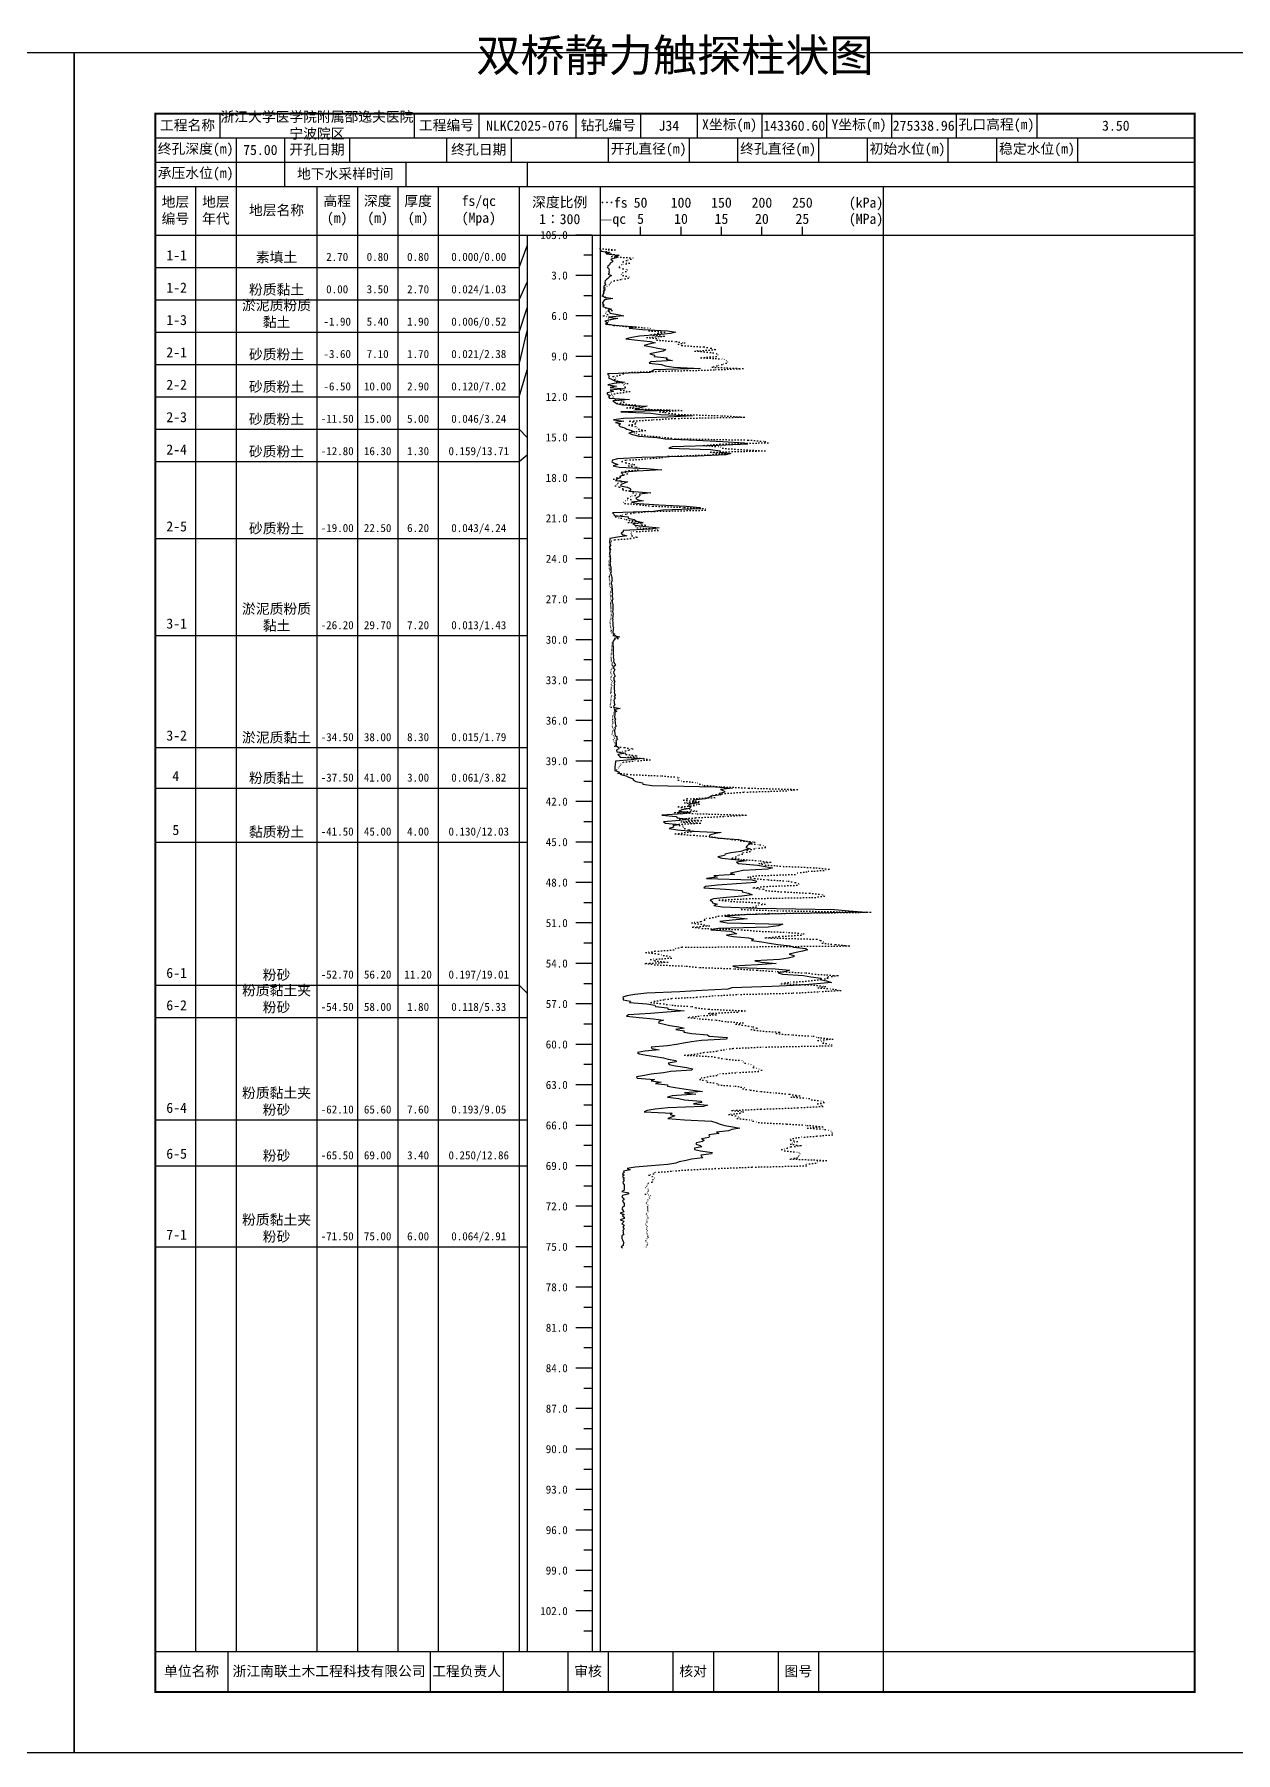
# Model space of a CAD drawing. Extents: x 297 to 65340, y 0 to 425.
# Drawn here: x 10088.1 to 10385.1, y 0 to 424.6 of the extents above; entities that cross this region are included whole.
import ezdxf
from ezdxf.enums import TextEntityAlignment as Align

# ---------------------------------------------------------------- set-up
doc = ezdxf.new("R2010")
doc.units = 0
doc.linetypes.add('DOT', pattern=[6.35, 0, -6.35])
doc.layers.add('FRAME', color=7, linetype='CONTINUOUS')
doc.layers.add('STRATUM', color=7, linetype='CONTINUOUS')
doc.styles.add('ST', font='')
doc.styles.get('ST').set_extended_font_data('SimSun')

msp = doc.modelspace()

# ---------------------------------------------------------------- linework, layer by layer
at = {"layer": 'FRAME', "color": 245, "linetype": 'Continuous'}
for points in [[(9801, 0), (10098, 0), (10098, 420), (9801, 420)], [(10098, 0), (10395, 0), (10395, 420), (10098, 420)]]:
    msp.add_lwpolyline(points, close=True, dxfattribs=at)
at = {"layer": 'FRAME', "linetype": 'Continuous', "const_width": 0.5}
msp.add_lwpolyline([(10118, 15), (10375, 15), (10375, 405), (10118, 405)], close=True, dxfattribs=at)
at = {"layer": 'FRAME', "color": 0, "linetype": 'Continuous'}
for points in [[(10134, 405), (10134, 399)], [(10182, 405), (10182, 399)], [(10198, 405), (10198, 399)], [(10222, 405), (10222, 399)], [(10238, 405), (10238, 399)], [(10252, 405), (10252, 399)], [(10268, 405), (10268, 399)], [(10284, 405), (10284, 399)], [(10300, 405), (10300, 399)], [(10316, 405), (10316, 399)], [(10336, 405), (10336, 399)], [(10375, 405), (10375, 399)], [(10118, 399), (10375, 399)], [(10138, 399), (10138, 393)], [(10150, 399), (10150, 393)], [(10166, 399), (10166, 393)], [(10190, 399), (10190, 393)], [(10206, 399), (10206, 393)], [(10230, 399), (10230, 393)], [(10250, 399), (10250, 393)], [(10262, 399), (10262, 393)], [(10282, 399), (10282, 393)], [(10294, 399), (10294, 393)], [(10314, 399), (10314, 393)], [(10326, 399), (10326, 393)], [(10346, 399), (10346, 393)], [(10375, 399), (10375, 393)], [(10118, 393), (10375, 393)], [(10138, 393), (10138, 387)], [(10150, 393), (10150, 387)], [(10180, 393), (10180, 387)], [(10210, 393), (10210, 387)], [(10118, 387), (10375, 387)], [(10128, 387), (10128, 25)], [(10138, 387), (10138, 25)], [(10158, 387), (10158, 25)], [(10168, 387), (10168, 25)], [(10178, 387), (10178, 25)], [(10188, 387), (10188, 25)], [(10208, 387), (10208, 25)], [(10228, 387), (10228, 25)], [(10298, 387), (10298, 25)], [(10118, 375), (10375, 375)], [(10210, 375), (10210, 25)], [(10226, 375), (10226, 25)], [(10238, 375), (10238, 377)], [(10248, 375), (10248, 377)], [(10258, 375), (10258, 377)], [(10268, 375), (10268, 377)], [(10278, 375), (10278, 377)], [(10118, 25), (10375, 25)], [(10136, 25), (10136, 15)], [(10186, 25), (10186, 15)], [(10204, 25), (10204, 15)], [(10220, 25), (10220, 15)], [(10230, 25), (10230, 15)], [(10246, 25), (10246, 15)], [(10256, 25), (10256, 15)], [(10272, 25), (10272, 15)], [(10282, 25), (10282, 15)], [(10298, 25), (10298, 15)]]:
    msp.add_lwpolyline(points, dxfattribs=at)
at = {"layer": 'STRATUM', "linetype": 'Continuous'}
for points in [[(10226, 375), (10222, 375)], [(10228, 374.33), (10228, 374), (10228, 373.67), (10228, 373.33), (10228, 373), (10228, 372.67), (10228, 372.33), (10228, 372), (10228, 371.67), (10228, 371.33), (10228.28, 371), (10230.38, 370.67), (10229.46, 370.33), (10232.42, 370), (10232.02, 369.67), (10232.04, 369.33), (10230.62, 369), (10231.08, 368.67), (10231.04, 368.33), (10230.52, 368), (10230.28, 367.67), (10229.94, 367.33), (10229.82, 367), (10230.16, 366.67), (10230.22, 366.33), (10230.16, 366), (10230.2, 365.67), (10230, 365.33), (10230.78, 365), (10230.2, 364.67), (10230.06, 364.33), (10229.62, 364), (10229.26, 363.67), (10229.16, 363.33), (10229.14, 363), (10229.4, 362.67), (10228.9, 362.33), (10228.92, 362), (10228.9, 361.67), (10229, 361.33), (10228.78, 361), (10228.88, 360.67), (10228.7, 360.33), (10228.64, 360), (10229.08, 359.67), (10231.14, 359.33), (10229.12, 359), (10228.82, 358.67), (10228.66, 358.33), (10228.64, 358), (10229, 357.67), (10228.64, 357.33), (10229.54, 357), (10230.82, 356.67), (10229.94, 356.33), (10230.3, 356), (10230.42, 355.67), (10232.42, 355.33), (10233.84, 355), (10230.06, 354.67), (10232.42, 354.33), (10230.46, 354), (10229.16, 353.67), (10229.9, 353.33), (10229.32, 353), (10232.6, 352.67), (10236.98, 352.33), (10235.18, 352), (10238.46, 351.67), (10244.68, 351.33), (10246.7, 351), (10245.38, 350.67), (10242.3, 350.33), (10237.76, 350), (10235.82, 349.67), (10234.38, 349.33), (10237.24, 349), (10240.36, 348.67), (10241.64, 348.33), (10240.06, 348), (10238.92, 347.67), (10240.7, 347.33), (10242.3, 347), (10244.22, 346.67), (10243.56, 346.33), (10241.9, 346), (10240.3, 345.67), (10241.44, 345.33), (10241.38, 345), (10244.54, 344.67), (10244.3, 344.33), (10245.86, 344), (10240.5, 343.67), (10240.12, 343.33), (10243.18, 343), (10244.12, 342.67), (10246.2, 342.33), (10252.8, 342), (10241.38, 341.67), (10240.88, 341.33), (10240.28, 341), (10229.82, 340.67), (10230.06, 340.33), (10230.24, 340), (10230.04, 339.67), (10231.02, 339.33), (10231.66, 339), (10234.02, 338.67), (10231.44, 338.33), (10229.94, 338), (10232.04, 337.67), (10230.46, 337.33), (10234.02, 337), (10230.48, 336.67), (10231.28, 336.33), (10229.74, 336), (10229.74, 335.67), (10230.5, 335.33), (10230.04, 335), (10230.28, 334.67), (10235.26, 334.33), (10231.16, 334), (10231.64, 333.67), (10232.04, 333.33), (10233.42, 333), (10239.66, 332.67), (10237.9, 332.33), (10236.62, 332), (10245.12, 331.67), (10233.12, 331.33), (10240.54, 331), (10242.98, 330.67), (10250.82, 330.33), (10244.74, 330), (10233.82, 329.67), (10231.32, 329.33), (10233.84, 329), (10231.84, 328.67), (10233.08, 328.33), (10232.6, 328), (10232.92, 327.67), (10234.14, 327.33), (10234.58, 327), (10235.74, 326.67), (10236.48, 326.33), (10235.06, 326), (10236.02, 325.67), (10237.6, 325.33), (10242.02, 325), (10244.08, 324.67), (10251.82, 324.33), (10258.38, 324), (10263.62, 323.67), (10264.44, 323.33), (10257.26, 323), (10245.78, 322.67), (10245.02, 322.33), (10255.3, 322), (10257.7, 321.67), (10257.72, 321.33), (10260.32, 321), (10259.1, 320.67), (10251.98, 320.33), (10238.28, 320), (10232.32, 319.67), (10231.06, 319.33), (10230.9, 319), (10231.3, 318.67), (10232.38, 318.33), (10231.22, 318), (10232.72, 317.67), (10239.46, 317.33), (10243.24, 317), (10237.1, 316.67), (10233.24, 316.33), (10233.56, 316), (10233.6, 315.67), (10232.88, 315.33), (10232.92, 315), (10232.12, 314.67), (10231.84, 314.33), (10234.76, 314), (10234, 313.67), (10233.2, 313.33), (10233, 313), (10234.72, 312.67), (10235.46, 312.33), (10235.62, 312), (10235.26, 311.67), (10240.52, 311.33), (10237.72, 311), (10237.86, 310.67), (10237.5, 310.33), (10236.86, 310), (10237.18, 309.67), (10238.74, 309.33), (10235.78, 309), (10237.6, 308.67), (10242.52, 308.33), (10249.28, 308), (10252.76, 307.67), (10252.8, 307.33), (10243.52, 307), (10241.2, 306.67), (10231.08, 306.33), (10231.36, 306), (10231.46, 305.67), (10234.9, 305.33), (10234.96, 305), (10236.38, 304.67), (10236.96, 304.33), (10238.68, 304), (10236.06, 303.67), (10236.64, 303.33), (10239.26, 303), (10242.58, 302.67), (10240.34, 302.33), (10233.7, 302), (10233.66, 301.67), (10233.2, 301.33), (10233.42, 301), (10234.64, 300.67), (10232.32, 300.33), (10230.44, 300), (10230.38, 299.67), (10230.36, 299.33), (10230.3, 299), (10230.44, 298.67), (10230.56, 298.33), (10230.36, 298), (10230.3, 297.67), (10230.54, 297.33), (10230.44, 297), (10230.46, 296.67), (10230.36, 296.33), (10230.42, 296), (10230.52, 295.67), (10230.48, 295.33), (10230.54, 295), (10230.5, 294.67), (10230.56, 294.33), (10230.44, 294), (10230.52, 293.67), (10230.52, 293.33), (10230.62, 293), (10230.64, 292.67), (10230.66, 292.33), (10230.64, 292), (10230.72, 291.67), (10230.56, 291.33), (10230.7, 291), (10230.8, 290.67), (10230.86, 290.33), (10230.86, 290), (10230.94, 289.67), (10230.82, 289.33), (10230.76, 289), (10230.82, 288.67), (10230.86, 288.33), (10230.92, 288), (10230.98, 287.67), (10231.02, 287.33), (10231.02, 287), (10230.98, 286.67), (10231.04, 286.33), (10230.98, 286), (10231.02, 285.67), (10231.06, 285.33), (10231.12, 285), (10230.96, 284.67), (10231, 284.33), (10231.08, 284), (10231.16, 283.67), (10231.12, 283.33), (10231.12, 283), (10231.12, 282.67), (10231.12, 282.33), (10231.1, 282), (10231.16, 281.67), (10231.22, 281.33), (10231.14, 281), (10231.14, 280.67), (10231.08, 280.33), (10231.16, 280), (10231.06, 279.67), (10231.12, 279.33), (10231.18, 279), (10231.18, 278.67), (10231.12, 278.33), (10231.28, 278), (10231.24, 277.67), (10231.2, 277.33), (10231.14, 277), (10231.16, 276.67), (10231.66, 276.33), (10231.18, 276), (10232.8, 275.67), (10231.58, 275.33), (10231.46, 275), (10231.2, 274.67), (10231.14, 274.33), (10231.14, 274), (10231.14, 273.67), (10231.2, 273.33), (10231.26, 273), (10231.26, 272.67), (10231.26, 272.33), (10231.2, 272), (10231.22, 271.67), (10231.2, 271.33), (10231.28, 271), (10231.2, 270.67), (10231.28, 270.33), (10231.38, 270), (10231.34, 269.67), (10231.38, 269.33), (10231.64, 269), (10231.84, 268.67), (10231.28, 268.33), (10231.34, 268), (10231.66, 267.67), (10231.46, 267.33), (10231.32, 267), (10231.42, 266.67), (10231.52, 266.33), (10231.74, 266), (10231.4, 265.67), (10231.36, 265.33), (10231.4, 265), (10231.68, 264.67), (10231.4, 264.33), (10231.52, 264), (10231.44, 263.67), (10231.46, 263.33), (10231.48, 263), (10231.46, 262.67), (10231.52, 262.33), (10231.5, 262), (10231.56, 261.67), (10231.7, 261.33), (10231.48, 261), (10231.74, 260.67), (10231.5, 260.33), (10231.4, 260), (10231.5, 259.67), (10231.44, 259.33), (10231.68, 259), (10231.4, 258.67), (10231.28, 258.33), (10232.94, 258), (10231.48, 257.67), (10232.1, 257.33), (10231.66, 257), (10231.62, 256.67), (10231.6, 256.33), (10231.56, 256), (10231.54, 255.67), (10231.84, 255.33), (10231.6, 255), (10231.72, 254.67), (10231.72, 254.33), (10231.78, 254), (10231.96, 253.67), (10231.66, 253.33), (10231.72, 253), (10231.58, 252.67), (10231.58, 252.33), (10231.6, 252), (10231.66, 251.67), (10231.72, 251.33), (10232.24, 251), (10232.02, 250.67), (10232.28, 250.33), (10231.9, 250), (10231.94, 249.67), (10231.96, 249.33), (10231.98, 249), (10232, 248.67), (10232.52, 248.33), (10232.66, 248), (10232.06, 247.67), (10232.1, 247.33), (10234.34, 247), (10232.4, 246.67), (10232.74, 246.33), (10232.98, 246), (10238.42, 245.67), (10235.64, 245.33), (10231.84, 245), (10231.78, 244.67), (10231.72, 244.33), (10231.74, 244), (10231.68, 243.67), (10231.68, 243.33), (10231.64, 243), (10231.66, 242.67), (10232.6, 242.33), (10232.8, 242), (10233.14, 241.67), (10234.44, 241.33), (10235.04, 241), (10236.02, 240.67), (10236.26, 240.33), (10236.82, 240), (10238.46, 239.67), (10238.58, 239.33), (10240.76, 239), (10256.56, 238.67), (10260.72, 238.33), (10257.78, 238), (10258.58, 237.67), (10258.88, 237.33), (10257.4, 237), (10257.96, 236.67), (10255.44, 236.33), (10254.98, 236), (10253.94, 235.67), (10251.06, 235.33), (10250.86, 235), (10252.44, 234.67), (10250.3, 234.33), (10249.88, 234), (10250.36, 233.67), (10250.16, 233.33), (10248.2, 233), (10247.46, 232.67), (10250.32, 232.33), (10248.44, 232), (10243.24, 231.67), (10246.82, 231.33), (10247.06, 231), (10249.82, 230.67), (10247.7, 230.33), (10243.66, 230), (10244.14, 229.67), (10247.58, 229.33), (10246.04, 229), (10246.14, 228.67), (10245.06, 228.33), (10247.14, 228), (10250.82, 227.67), (10257.96, 227.33), (10256.22, 227), (10255.06, 226.67), (10255, 226.33), (10257.66, 226), (10262.26, 225.67), (10263.78, 225.33), (10265.12, 225), (10265.48, 224.67), (10264.64, 224.33), (10264.28, 224), (10264.02, 223.67), (10265.08, 223.33), (10263.68, 223), (10262.76, 222.67), (10260.3, 222.33), (10258.94, 222), (10258.74, 221.67), (10257.12, 221.33), (10258.12, 221), (10261.3, 220.67), (10264.1, 220.33), (10261.72, 220), (10262.22, 219.67), (10266.88, 219.33), (10268.82, 219), (10270.6, 218.67), (10269.46, 218.33), (10263.34, 218), (10261.8, 217.67), (10260.22, 217.33), (10261.2, 217), (10256.12, 216.67), (10256.96, 216.33), (10254.28, 216), (10265.6, 215.67), (10266.66, 215.33), (10266.5, 215), (10261.72, 214.67), (10257.06, 214.33), (10254.08, 214), (10253.62, 213.67), (10258.98, 213.33), (10263.08, 213), (10263.08, 212.67), (10264.66, 212.33), (10265.6, 212), (10263.02, 211.67), (10259.22, 211.33), (10256.02, 211), (10255.22, 210.67), (10255.7, 210.33), (10255.8, 210), (10256.9, 209.67), (10256.1, 209.33), (10258.16, 209), (10266.84, 208.67), (10285.94, 208.33), (10289.5, 208), (10293.78, 207.67), (10275.98, 207.33), (10263.76, 207), (10258.8, 206.67), (10261.64, 206.33), (10264.38, 206), (10260.68, 205.67), (10257.56, 205.33), (10259.4, 205), (10273.14, 204.67), (10271.98, 204.33), (10269.56, 204), (10257.26, 203.67), (10255.34, 203.33), (10260.28, 203), (10261.08, 202.67), (10261.76, 202.33), (10259.26, 202), (10260.9, 201.67), (10264.68, 201.33), (10265.96, 201), (10265.44, 200.67), (10267.98, 200.33), (10269.9, 200), (10271.96, 199.67), (10275, 199.33), (10275.78, 199), (10278.82, 198.67), (10279.28, 198.33), (10278.06, 198), (10276.44, 197.67), (10274.74, 197.33), (10275.9, 197), (10275.9, 196.67), (10274.46, 196.33), (10272.36, 196), (10266.22, 195.67), (10267.86, 195.33), (10271.52, 195), (10266.9, 194.67), (10260.8, 194.33), (10262.2, 194), (10271.3, 193.67), (10274.84, 193.33), (10274, 193), (10272.06, 192.67), (10273.1, 192.33), (10278.26, 192), (10280.08, 191.67), (10282.64, 191.33), (10282.38, 191), (10283.94, 190.67), (10285.18, 190.33), (10281.62, 190), (10277.6, 189.67), (10270.46, 189.33), (10260.56, 189), (10259.58, 188.67), (10253.16, 188.33), (10247.74, 188), (10239.54, 187.67), (10236.56, 187.33), (10234.58, 187), (10233.58, 186.67), (10233.72, 186.33), (10233.72, 186), (10235.52, 185.67), (10235.3, 185.33), (10239.52, 185), (10241.5, 184.67), (10241.66, 184.33), (10244.58, 184), (10244.86, 183.67), (10248.76, 183.33), (10244.48, 183), (10240.44, 182.67), (10235.04, 182.33), (10234.56, 182), (10237.64, 181.67), (10241.22, 181.33), (10243.66, 181), (10242.58, 180.67), (10242.46, 180.33), (10243.82, 180), (10245.26, 179.67), (10247.46, 179.33), (10248.78, 179), (10246.68, 178.67), (10248.76, 178.33), (10248.68, 178), (10250.68, 177.67), (10254.56, 177.33), (10254.94, 177), (10259.44, 176.67), (10259.24, 176.33), (10253.08, 176), (10250.58, 175.67), (10248.64, 175.33), (10246.88, 175), (10244.64, 174.67), (10240.64, 174.33), (10240.78, 174), (10242.64, 173.67), (10239.08, 173.33), (10237.24, 173), (10237.64, 172.67), (10239.46, 172.33), (10241.64, 172), (10243.7, 171.67), (10244.86, 171.33), (10246.72, 171), (10246.84, 170.67), (10244.86, 170.33), (10245.08, 170), (10246.64, 169.67), (10249.46, 169.33), (10250.86, 169), (10250.68, 168.67), (10245.52, 168.33), (10243.66, 168), (10240.64, 167.67), (10239, 167.33), (10236.98, 167), (10237.18, 166.67), (10241.46, 166.33), (10240.64, 166), (10243.06, 165.67), (10241.66, 165.33), (10244.64, 165), (10244.64, 164.67), (10246.58, 164.33), (10248.68, 164), (10250.94, 163.67), (10253.28, 163.33), (10248.84, 163), (10251.66, 162.67), (10245.84, 162.33), (10244.68, 162), (10247.46, 161.67), (10248.9, 161.33), (10252.9, 161), (10253.16, 160.67), (10251.06, 160.33), (10254.56, 160), (10253.46, 159.67), (10244.76, 159.33), (10241.64, 159), (10239.66, 158.67), (10238.86, 158.33), (10245.84, 158), (10245.34, 157.67), (10246.46, 157.33), (10245.66, 157), (10244.78, 156.67), (10248.84, 156.33), (10255.52, 156), (10256.64, 155.67), (10257.72, 155.33), (10258.82, 155), (10260.8, 154.67), (10262.56, 154.33), (10260.56, 154), (10259.78, 153.67), (10256.76, 153.33), (10257.36, 153), (10254.9, 152.67), (10255.04, 152.33), (10254.9, 152), (10253.06, 151.67), (10253.74, 151.33), (10253.28, 151), (10251.84, 150.67), (10251.66, 150.33), (10252.76, 150), (10253.14, 149.67), (10251.36, 149.33), (10251.36, 149), (10252.78, 148.67), (10255.74, 148.33), (10255.52, 148), (10252.86, 147.67), (10253.06, 147.33), (10253.36, 147), (10250.56, 146.67), (10249.3, 146.33), (10247.52, 146), (10246.74, 145.67), (10244.74, 145.33), (10240.64, 145), (10236.7, 144.67), (10234.7, 144.33), (10235.44, 144), (10233.78, 143.67), (10233.94, 143.33), (10233.56, 143), (10233.92, 142.67), (10233.56, 142.33), (10233.92, 142), (10233.72, 141.67), (10233.92, 141.33), (10233.58, 141), (10233.74, 140.67), (10233.92, 140.33), (10233.92, 140), (10233.92, 139.67), (10233.92, 139.33), (10233.92, 139), (10233.34, 138.67), (10235.06, 138.33), (10234.86, 138), (10233.56, 137.67), (10233.38, 137.33), (10233.72, 137), (10233.98, 136.67), (10233.56, 136.33), (10233.74, 136), (10233.92, 135.67), (10233.92, 135.33), (10233.92, 135), (10233.52, 134.67), (10233.34, 134.33), (10233.74, 134), (10233.88, 133.67), (10232.96, 133.33), (10233.92, 133), (10233.56, 132.67), (10233.92, 132.33), (10233.92, 132), (10232.98, 131.67), (10233.9, 131.33), (10233.72, 131), (10233.38, 130.67), (10233.94, 130.33), (10233.72, 130), (10233.72, 129.67), (10233.92, 129.33), (10233.58, 129), (10233.66, 128.67), (10233.72, 128.33), (10233.9, 128), (10233.36, 127.67), (10233.36, 127.33), (10233.38, 127), (10233.56, 126.67), (10233.7, 126.33), (10233.9, 126), (10233.7, 125.67), (10233.7, 125.33), (10233.18, 125), (10233.54, 124.67)], [(10208, 367), (10210, 372.33)], [(10226, 370), (10224, 370)], [(10118, 367), (10128, 367)], [(10128, 367), (10138, 367)], [(10138, 367), (10158, 367)], [(10158, 367), (10168, 367)], [(10168, 367), (10178, 367)], [(10178, 367), (10188, 367)], [(10188, 367), (10208, 367)], [(10208, 359), (10210, 363.33)], [(10226, 365), (10222, 365)], [(10118, 359), (10128, 359)], [(10128, 359), (10138, 359)], [(10138, 359), (10158, 359)], [(10158, 359), (10168, 359)], [(10168, 359), (10178, 359)], [(10178, 359), (10188, 359)], [(10188, 359), (10208, 359)], [(10208, 351), (10210, 357)], [(10226, 360), (10224, 360)], [(10226, 355), (10222, 355)], [(10118, 351), (10128, 351)], [(10128, 351), (10138, 351)], [(10138, 351), (10158, 351)], [(10158, 351), (10168, 351)], [(10168, 351), (10178, 351)], [(10178, 351), (10188, 351)], [(10188, 351), (10208, 351)], [(10208, 343), (10210, 351.33)], [(10226, 350), (10224, 350)], [(10226, 345), (10222, 345)], [(10118, 343), (10128, 343)], [(10128, 343), (10138, 343)], [(10138, 343), (10158, 343)], [(10158, 343), (10168, 343)], [(10168, 343), (10178, 343)], [(10178, 343), (10188, 343)], [(10188, 343), (10208, 343)], [(10208, 335), (10210, 341.67)], [(10226, 340), (10224, 340)], [(10118, 335), (10128, 335)], [(10128, 335), (10138, 335)], [(10138, 335), (10158, 335)], [(10158, 335), (10168, 335)], [(10168, 335), (10178, 335)], [(10178, 335), (10188, 335)], [(10188, 335), (10208, 335)], [(10226, 335), (10222, 335)], [(10118, 327), (10128, 327)], [(10128, 327), (10138, 327)], [(10138, 327), (10158, 327)], [(10158, 327), (10168, 327)], [(10168, 327), (10178, 327)], [(10178, 327), (10188, 327)], [(10188, 327), (10208, 327)], [(10208, 327), (10210, 325)], [(10226, 330), (10224, 330)], [(10226, 325), (10222, 325)], [(10118, 319), (10128, 319)], [(10128, 319), (10138, 319)], [(10138, 319), (10158, 319)], [(10158, 319), (10168, 319)], [(10168, 319), (10178, 319)], [(10178, 319), (10188, 319)], [(10188, 319), (10208, 319)], [(10208, 319), (10210, 320.67)], [(10226, 320), (10224, 320)], [(10226, 315), (10222, 315)], [(10226, 310), (10224, 310)], [(10226, 305), (10222, 305)], [(10118, 300), (10128, 300)], [(10128, 300), (10138, 300)], [(10138, 300), (10158, 300)], [(10158, 300), (10168, 300)], [(10168, 300), (10178, 300)], [(10178, 300), (10188, 300)], [(10188, 300), (10208, 300)], [(10208, 300), (10210, 300)], [(10226, 300), (10224, 300)], [(10226, 295), (10222, 295)], [(10226, 290), (10224, 290)], [(10226, 285), (10222, 285)], [(10118, 276), (10128, 276)], [(10128, 276), (10138, 276)], [(10138, 276), (10158, 276)], [(10158, 276), (10168, 276)], [(10168, 276), (10178, 276)], [(10178, 276), (10188, 276)], [(10188, 276), (10208, 276)], [(10208, 276), (10210, 276)], [(10226, 280), (10224, 280)], [(10226, 275), (10222, 275)], [(10226, 270), (10224, 270)], [(10226, 265), (10222, 265)], [(10226, 260), (10224, 260)], [(10226, 255), (10222, 255)], [(10118, 248.33), (10128, 248.33)], [(10128, 248.33), (10138, 248.33)], [(10138, 248.33), (10158, 248.33)], [(10158, 248.33), (10168, 248.33)], [(10168, 248.33), (10178, 248.33)], [(10178, 248.33), (10188, 248.33)], [(10188, 248.33), (10208, 248.33)], [(10208, 248.33), (10210, 248.33)], [(10226, 250), (10224, 250)], [(10226, 245), (10222, 245)], [(10118, 238.33), (10128, 238.33)], [(10128, 238.33), (10138, 238.33)], [(10138, 238.33), (10158, 238.33)], [(10158, 238.33), (10168, 238.33)], [(10168, 238.33), (10178, 238.33)], [(10178, 238.33), (10188, 238.33)], [(10188, 238.33), (10208, 238.33)], [(10208, 238.33), (10210, 238.33)], [(10226, 240), (10224, 240)], [(10226, 235), (10222, 235)], [(10226, 230), (10224, 230)], [(10118, 225), (10128, 225)], [(10128, 225), (10138, 225)], [(10138, 225), (10158, 225)], [(10158, 225), (10168, 225)], [(10168, 225), (10178, 225)], [(10178, 225), (10188, 225)], [(10188, 225), (10208, 225)], [(10208, 225), (10210, 225)], [(10226, 225), (10222, 225)], [(10226, 220), (10224, 220)], [(10226, 215), (10222, 215)], [(10226, 210), (10224, 210)], [(10226, 205), (10222, 205)], [(10226, 200), (10224, 200)], [(10226, 195), (10222, 195)], [(10118, 189.67), (10128, 189.67)], [(10128, 189.67), (10138, 189.67)], [(10138, 189.67), (10158, 189.67)], [(10158, 189.67), (10168, 189.67)], [(10168, 189.67), (10178, 189.67)], [(10178, 189.67), (10188, 189.67)], [(10188, 189.67), (10208, 189.67)], [(10208, 189.67), (10210, 187.67)], [(10226, 190), (10224, 190)], [(10226, 185), (10222, 185)], [(10118, 181.67), (10128, 181.67)], [(10128, 181.67), (10138, 181.67)], [(10138, 181.67), (10158, 181.67)], [(10158, 181.67), (10168, 181.67)], [(10168, 181.67), (10178, 181.67)], [(10178, 181.67), (10188, 181.67)], [(10188, 181.67), (10208, 181.67)], [(10208, 181.67), (10210, 181.67)], [(10226, 180), (10224, 180)], [(10226, 175), (10222, 175)], [(10226, 170), (10224, 170)], [(10226, 165), (10222, 165)], [(10226, 160), (10224, 160)], [(10118, 156.33), (10128, 156.33)], [(10128, 156.33), (10138, 156.33)], [(10138, 156.33), (10158, 156.33)], [(10158, 156.33), (10168, 156.33)], [(10168, 156.33), (10178, 156.33)], [(10178, 156.33), (10188, 156.33)], [(10188, 156.33), (10208, 156.33)], [(10208, 156.33), (10210, 156.33)], [(10226, 155), (10222, 155)], [(10226, 150), (10224, 150)], [(10118, 145), (10128, 145)], [(10128, 145), (10138, 145)], [(10138, 145), (10158, 145)], [(10158, 145), (10168, 145)], [(10168, 145), (10178, 145)], [(10178, 145), (10188, 145)], [(10188, 145), (10208, 145)], [(10208, 145), (10210, 145)], [(10226, 145), (10222, 145)], [(10226, 140), (10224, 140)], [(10226, 135), (10222, 135)], [(10226, 130), (10224, 130)], [(10118, 125), (10128, 125)], [(10128, 125), (10138, 125)], [(10138, 125), (10158, 125)], [(10158, 125), (10168, 125)], [(10168, 125), (10178, 125)], [(10178, 125), (10188, 125)], [(10188, 125), (10208, 125)], [(10208, 125), (10210, 125)], [(10226, 125), (10222, 125)], [(10226, 120), (10224, 120)], [(10226, 115), (10222, 115)], [(10226, 110), (10224, 110)], [(10226, 105), (10222, 105)], [(10226, 100), (10224, 100)], [(10226, 95), (10222, 95)], [(10226, 90), (10224, 90)], [(10226, 85), (10222, 85)], [(10226, 80), (10224, 80)], [(10226, 75), (10222, 75)], [(10226, 70), (10224, 70)], [(10226, 65), (10222, 65)], [(10226, 60), (10224, 60)], [(10226, 55), (10222, 55)], [(10226, 50), (10224, 50)], [(10226, 45), (10222, 45)], [(10226, 40), (10224, 40)], [(10226, 35), (10222, 35)], [(10226, 30), (10224, 30)]]:
    msp.add_lwpolyline(points, dxfattribs=at)
at = {"layer": 'STRATUM', "linetype": 'DOT', "ltscale": 0.1}
msp.add_lwpolyline([(10228, 374.33), (10228, 374), (10228, 373.67), (10228, 373.33), (10228, 373), (10228, 372.67), (10228, 372.33), (10228, 372), (10228, 371.67), (10231.66, 371.33), (10229.5, 371), (10229.42, 370.67), (10230.66, 370.33), (10232.54, 370), (10230.92, 369.67), (10236.2, 369.33), (10235.62, 369), (10234.54, 368.67), (10233.74, 368.33), (10235.16, 368), (10233.3, 367.67), (10232.74, 367.33), (10232.82, 367), (10233.74, 366.67), (10234.88, 366.33), (10234.36, 366), (10233.58, 365.67), (10233.18, 365.33), (10233.72, 365), (10235.22, 364.67), (10234.92, 364.33), (10233.02, 364), (10231.48, 363.67), (10230.7, 363.33), (10230.5, 363), (10230.28, 362.67), (10229.74, 362.33), (10229.16, 362), (10229.16, 361.67), (10229.1, 361.33), (10228.9, 361), (10228.86, 360.67), (10228.66, 360.33), (10228.6, 360), (10229.4, 359.67), (10229.48, 359.33), (10229.3, 359), (10228.84, 358.67), (10228.56, 358.33), (10228.52, 358), (10228.64, 357.67), (10228.86, 357.33), (10229.38, 357), (10230.5, 356.67), (10230.92, 356.33), (10229.52, 356), (10229.3, 355.67), (10229.8, 355.33), (10228.84, 355), (10230.26, 354.67), (10229.98, 354.33), (10230.58, 354), (10230.06, 353.67), (10229.42, 353.33), (10229.7, 353), (10231.48, 352.67), (10235.34, 352.33), (10240.46, 352), (10240.22, 351.67), (10240.12, 351.33), (10243.92, 351), (10242.24, 350.67), (10240.56, 350.33), (10243.86, 350), (10239.64, 349.67), (10242.62, 349.33), (10242.08, 349), (10246.86, 348.67), (10248.84, 348.33), (10247.34, 348), (10248.3, 347.67), (10253.74, 347.33), (10255.46, 347), (10256.44, 346.67), (10251.5, 346.33), (10255.26, 346), (10256.88, 345.67), (10257.22, 345.33), (10256.7, 345), (10252.98, 344.67), (10258.64, 344.33), (10259.18, 344), (10259.58, 343.67), (10259.2, 343.33), (10258.08, 343), (10256.86, 342.67), (10255.78, 342.33), (10263.26, 342), (10256.12, 341.67), (10242.5, 341.33), (10233.84, 341), (10233.66, 340.67), (10232.9, 340.33), (10231.24, 340), (10231.9, 339.67), (10231.62, 339.33), (10232.38, 339), (10232.1, 338.67), (10234.74, 338.33), (10233.8, 338), (10234.1, 337.67), (10234.18, 337.33), (10233.48, 337), (10233.1, 336.67), (10235.24, 336.33), (10233.04, 336), (10230.8, 335.67), (10230.98, 335.33), (10231.42, 335), (10231.08, 334.67), (10231.82, 334.33), (10233.58, 334), (10233.84, 333.67), (10232.22, 333.33), (10236.64, 333), (10237.68, 332.67), (10234.66, 332.33), (10238.58, 332), (10248.14, 331.67), (10242.74, 331.33), (10245.08, 331), (10247.5, 330.67), (10258.14, 330.33), (10263.64, 330), (10246.46, 329.67), (10240.76, 329.33), (10235.34, 329), (10236.92, 328.67), (10236.66, 328.33), (10235.18, 328), (10236.8, 327.67), (10237.08, 327.33), (10237.6, 327), (10239.16, 326.67), (10235.82, 326.33), (10236.94, 326), (10237.56, 325.67), (10240.48, 325.33), (10244.12, 325), (10246.68, 324.67), (10264.7, 324.33), (10268.8, 324), (10269.48, 323.67), (10257.56, 323.33), (10253.54, 323), (10257.8, 322.67), (10258.34, 322.33), (10262.14, 322), (10268.72, 321.67), (10255.34, 321.33), (10259.6, 321), (10254.64, 320.67), (10244.86, 320.33), (10243.38, 320), (10239.1, 319.67), (10234.3, 319.33), (10233.48, 319), (10234.42, 318.67), (10236.42, 318.33), (10235.12, 318), (10237, 317.67), (10237.86, 317.33), (10237.36, 317), (10234.22, 316.67), (10234.24, 316.33), (10234.7, 316), (10233.8, 315.67), (10232.96, 315.33), (10232.16, 315), (10231.36, 314.67), (10233, 314.33), (10233.26, 314), (10232.38, 313.67), (10232.18, 313.33), (10231.84, 313), (10232.82, 312.67), (10233.58, 312.33), (10233.72, 312), (10235.92, 311.67), (10236.18, 311.33), (10236.98, 311), (10236.64, 310.67), (10235.48, 310.33), (10234.84, 310), (10235.56, 309.67), (10234.28, 309.33), (10233.78, 309), (10234.18, 308.67), (10237.88, 308.33), (10241.14, 308), (10248.96, 307.67), (10254.14, 307.33), (10253.94, 307), (10239.8, 306.67), (10236.34, 306.33), (10234.32, 306), (10233.12, 305.67), (10231.86, 305.33), (10233.2, 305), (10234.52, 304.67), (10236.72, 304.33), (10235.04, 304), (10238.28, 303.67), (10239.16, 303.33), (10236.7, 303), (10237.22, 302.67), (10242.08, 302.33), (10242.24, 302), (10235.74, 301.67), (10235.56, 301.33), (10235.76, 301), (10235.96, 300.67), (10237.08, 300.33), (10235.48, 300), (10231.58, 299.67), (10230.82, 299.33), (10230.58, 299), (10230.58, 298.67), (10230.68, 298.33), (10230.5, 298), (10230.34, 297.67), (10230.3, 297.33), (10230.32, 297), (10230.34, 296.67), (10230.3, 296.33), (10230.28, 296), (10230.2, 295.67), (10230.4, 295.33), (10230.32, 295), (10230.24, 294.67), (10230.2, 294.33), (10230.18, 294), (10230.14, 293.67), (10230.18, 293.33), (10230.2, 293), (10230.2, 292.67), (10230.28, 292.33), (10230.32, 292), (10230.6, 291.67), (10230.56, 291.33), (10230.32, 291), (10230.24, 290.67), (10230.2, 290.33), (10230.26, 290), (10230.36, 289.67), (10230.32, 289.33), (10230.32, 289), (10230.28, 288.67), (10230.32, 288.33), (10230.58, 288), (10230.82, 287.67), (10230.8, 287.33), (10230.62, 287), (10230.58, 286.67), (10230.5, 286.33), (10230.54, 286), (10230.6, 285.67), (10230.6, 285.33), (10230.66, 285), (10230.8, 284.67), (10230.6, 284.33), (10230.54, 284), (10230.6, 283.67), (10230.56, 283.33), (10230.6, 283), (10230.66, 282.67), (10230.66, 282.33), (10230.66, 282), (10230.7, 281.67), (10230.76, 281.33), (10230.7, 281), (10230.68, 280.67), (10230.68, 280.33), (10230.6, 280), (10230.44, 279.67), (10230.44, 279.33), (10230.52, 279), (10230.46, 278.67), (10230.52, 278.33), (10230.58, 278), (10230.64, 277.67), (10230.72, 277.33), (10230.64, 277), (10230.76, 276.67), (10231.28, 276.33), (10231.82, 276), (10232.8, 275.67), (10232.36, 275.33), (10231.58, 275), (10231.24, 274.67), (10231.02, 274.33), (10230.92, 274), (10230.88, 273.67), (10230.88, 273.33), (10230.8, 273), (10230.84, 272.67), (10230.84, 272.33), (10230.78, 272), (10230.72, 271.67), (10230.76, 271.33), (10230.66, 271), (10230.64, 270.67), (10230.7, 270.33), (10230.72, 270), (10230.72, 269.67), (10230.98, 269.33), (10230.86, 269), (10230.98, 268.67), (10231.12, 268.33), (10230.96, 268), (10230.72, 267.67), (10230.64, 267.33), (10230.6, 267), (10230.68, 266.67), (10230.96, 266.33), (10230.74, 266), (10230.68, 265.67), (10230.6, 265.33), (10230.84, 265), (10231.06, 264.67), (10230.9, 264.33), (10230.72, 264), (10230.9, 263.67), (10230.76, 263.33), (10230.72, 263), (10230.64, 262.67), (10230.64, 262.33), (10230.66, 262), (10230.58, 261.67), (10230.8, 261.33), (10230.8, 261), (10230.64, 260.67), (10230.68, 260.33), (10230.7, 260), (10230.58, 259.67), (10230.64, 259.33), (10230.5, 259), (10230.44, 258.67), (10230.74, 258.33), (10231.5, 258), (10231.82, 257.67), (10231.52, 257.33), (10231.42, 257), (10231.36, 256.67), (10231.14, 256.33), (10231.04, 256), (10231.12, 255.67), (10231.06, 255.33), (10230.98, 255), (10231.14, 254.67), (10231.06, 254.33), (10230.98, 254), (10230.94, 253.67), (10231.1, 253.33), (10231.28, 253), (10231.18, 252.67), (10231.12, 252.33), (10231, 252), (10230.92, 251.67), (10231.24, 251.33), (10231.46, 251), (10231.6, 250.67), (10231.24, 250.33), (10231.3, 250), (10231.52, 249.67), (10231.74, 249.33), (10231.78, 249), (10231.6, 248.67), (10234.14, 248.33), (10236.04, 248), (10234.98, 247.67), (10232.9, 247.33), (10233.54, 247), (10234.5, 246.67), (10237, 246.33), (10234.9, 246), (10238.84, 245.67), (10240.32, 245.33), (10236.02, 245), (10233.6, 244.67), (10233.2, 244.33), (10233.02, 244), (10232.8, 243.67), (10232.52, 243.33), (10232.02, 243), (10232.04, 242.67), (10232.52, 242.33), (10232.48, 242), (10235.6, 241.67), (10243.36, 241.33), (10247.48, 241), (10247.24, 240.67), (10247.42, 240.33), (10248.68, 240), (10252.1, 239.67), (10252.62, 239.33), (10253.84, 239), (10257.92, 238.67), (10264.84, 238.33), (10276.74, 238), (10274, 237.67), (10263.34, 237.33), (10258.9, 237), (10255.94, 236.67), (10255.48, 236.33), (10256.28, 236), (10249.42, 235.67), (10248.7, 235.33), (10252.38, 235), (10248.96, 234.67), (10252.52, 234.33), (10251.18, 234), (10247.4, 233.67), (10249.28, 233.33), (10250.52, 233), (10251.84, 232.67), (10246.44, 232.33), (10252.06, 232), (10264.04, 231.67), (10258.4, 231.33), (10251.5, 231), (10247.68, 230.67), (10252.98, 230.33), (10248.08, 230), (10252.7, 229.67), (10246.18, 229.33), (10248.44, 229), (10248.5, 228.67), (10248.98, 228.33), (10250.14, 228), (10251.12, 227.67), (10248.92, 227.33), (10246.64, 227), (10251.28, 226.67), (10255.66, 226.33), (10257.28, 226), (10260.68, 225.67), (10262.78, 225.33), (10266.18, 225), (10264.82, 224.67), (10267.6, 224.33), (10268.78, 224), (10268.8, 223.67), (10266.08, 223.33), (10264.32, 223), (10264.98, 222.67), (10263.26, 222.33), (10263.12, 222), (10262.1, 221.67), (10261.54, 221.33), (10260.74, 221), (10263.5, 220.67), (10267.66, 220.33), (10270.14, 220), (10267.38, 219.67), (10268.88, 219.33), (10273.38, 219), (10280.8, 218.67), (10284.58, 218.33), (10283.24, 218), (10279.06, 217.67), (10276.8, 217.33), (10276.16, 217), (10266.6, 216.67), (10264.58, 216.33), (10266.26, 216), (10269.62, 215.67), (10274.6, 215.33), (10276.28, 215), (10277.22, 214.67), (10276.64, 214.33), (10268.44, 214), (10265.94, 213.67), (10268.36, 213.33), (10269.08, 213), (10273.74, 212.67), (10279.88, 212.33), (10283.08, 212), (10283.38, 211.67), (10281.2, 211.33), (10264.22, 211), (10257.52, 210.67), (10260.42, 210.33), (10267.32, 210), (10268.7, 209.67), (10266.54, 209.33), (10266.54, 209), (10262.88, 208.67), (10263.06, 208.33), (10273.26, 208), (10294.86, 207.67), (10269.54, 207.33), (10259.62, 207), (10257.3, 206.67), (10255.84, 206.33), (10253.82, 206), (10253.84, 205.67), (10252.84, 205.33), (10250.76, 205), (10252.98, 204.67), (10254.94, 204.33), (10250.94, 204), (10253.28, 203.67), (10263.04, 203.33), (10266.74, 203), (10274.76, 202.67), (10278.3, 202.33), (10277.6, 202), (10272.16, 201.67), (10268.88, 201.33), (10281.54, 201), (10282.58, 200.67), (10283.3, 200.33), (10282.96, 200), (10286.3, 199.67), (10289.58, 199.33), (10248.12, 199), (10246.68, 198.67), (10246.12, 198.33), (10241.52, 198), (10239.38, 197.67), (10242.4, 197.33), (10243.74, 197), (10245.28, 196.67), (10245.58, 196.33), (10240.54, 196), (10241.58, 195.67), (10244.68, 195.33), (10239.22, 195), (10241.56, 194.67), (10249.48, 194.33), (10252.78, 194), (10261.42, 193.67), (10266.88, 193.33), (10271.9, 193), (10278.94, 192.67), (10281.24, 192.33), (10286.76, 192), (10284.18, 191.67), (10284.24, 191.33), (10282.52, 191), (10279.58, 190.67), (10274.46, 190.33), (10272.86, 190), (10280.96, 189.67), (10283.64, 189.33), (10281.96, 189), (10285.58, 188.67), (10287.44, 188.33), (10281.74, 188), (10275.38, 187.67), (10261.64, 187.33), (10255.78, 187), (10251.84, 186.67), (10245.58, 186.33), (10243.66, 186), (10241.46, 185.67), (10240.64, 185.33), (10243.78, 185), (10245.86, 184.67), (10250.74, 184.33), (10251.72, 184), (10254.94, 183.67), (10263.76, 183.33), (10261.86, 183), (10254.9, 182.67), (10256.64, 182.33), (10252.36, 182), (10249.88, 181.67), (10252.68, 181.33), (10256.76, 181), (10258.96, 180.67), (10263.26, 180.33), (10261.66, 180), (10263.96, 179.67), (10265.84, 179.33), (10266.72, 179), (10265.42, 178.67), (10267.66, 178.33), (10272.36, 178), (10271.64, 177.67), (10275.74, 177.33), (10280.76, 177), (10281.96, 176.67), (10285.48, 176.33), (10281.92, 176), (10283.26, 175.67), (10283.16, 175.33), (10285.18, 175), (10285.22, 174.67), (10267.66, 174.33), (10260.76, 174), (10258.62, 173.67), (10256.76, 173.33), (10253.52, 173), (10252.04, 172.67), (10248.96, 172.33), (10255.64, 172), (10257.36, 171.67), (10259.36, 171.33), (10263.04, 171), (10263.36, 170.67), (10263.86, 170.33), (10265.26, 170), (10265.9, 169.67), (10265.92, 169.33), (10267.22, 169), (10267.86, 168.67), (10267.04, 168.33), (10261.36, 168), (10257.06, 167.67), (10256.76, 167.33), (10254.56, 167), (10252.94, 166.67), (10252.7, 166.33), (10254.36, 166), (10254.56, 165.67), (10257.06, 165.33), (10257.24, 165), (10261.46, 164.67), (10263.68, 164.33), (10263.38, 164), (10265.28, 163.67), (10267.9, 163.33), (10271.56, 163), (10274.94, 162.67), (10277.26, 162.33), (10275.28, 162), (10279.66, 161.67), (10280.36, 161.33), (10283.16, 161), (10283.32, 160.67), (10281.86, 160.33), (10282.78, 160), (10282.94, 159.67), (10276.76, 159.33), (10267.66, 159), (10260.64, 158.67), (10263.38, 158.33), (10262.56, 158), (10259.94, 157.67), (10261.46, 157.33), (10262.36, 157), (10261.96, 156.67), (10265.46, 156.33), (10265.88, 156), (10267.26, 155.67), (10274.28, 155.33), (10279.24, 155), (10282.96, 154.67), (10279.36, 154.33), (10283.66, 154), (10285.02, 153.67), (10285.26, 153.33), (10285.34, 153), (10285.38, 152.67), (10281.48, 152.33), (10277.16, 152), (10274.96, 151.67), (10275.14, 151.33), (10276.74, 151), (10275.56, 150.67), (10275.12, 150.33), (10277.62, 150), (10275.06, 149.67), (10274.28, 149.33), (10272.9, 149), (10273.7, 148.67), (10277.12, 148.33), (10277.44, 148), (10277.12, 147.67), (10277.04, 147.33), (10276.74, 147), (10275.08, 146.67), (10283.86, 146.33), (10281.78, 146), (10281.24, 145.67), (10278.86, 145.33), (10278.96, 145), (10265.44, 144.67), (10256.46, 144.33), (10249.74, 144), (10245.46, 143.67), (10241.46, 143.33), (10241.16, 143), (10240.12, 142.67), (10240.92, 142.33), (10241.46, 142), (10241.06, 141.67), (10240.98, 141.33), (10240.76, 141), (10239.86, 140.67), (10239.66, 140.33), (10239.52, 140), (10239.24, 139.67), (10239.78, 139.33), (10239.94, 139), (10239.78, 138.67), (10239.74, 138.33), (10239.26, 138), (10240.54, 137.67), (10240.16, 137.33), (10240.26, 137), (10239.86, 136.67), (10239.74, 136.33), (10239.52, 136), (10239.36, 135.67), (10239.86, 135.33), (10239.66, 135), (10239.72, 134.67), (10239.72, 134.33), (10239.72, 134), (10239.84, 133.67), (10239.52, 133.33), (10239.36, 133), (10239.66, 132.67), (10239.76, 132.33), (10239.86, 132), (10239.44, 131.67), (10239.56, 131.33), (10239.66, 131), (10239.22, 130.67), (10239.38, 130.33), (10239.68, 130), (10239.52, 129.67), (10239.48, 129.33), (10239.72, 129), (10239.46, 128.67), (10239.52, 128.33), (10239.66, 128), (10239.74, 127.67), (10239.84, 127.33), (10239.66, 127), (10239.26, 126.67), (10239.28, 126.33), (10239.78, 126), (10239.66, 125.67), (10239.58, 125.33), (10239.36, 125), (10239.46, 124.67)], dxfattribs=at)

# ---------------------------------------------------------------- texts
at = {"layer": 'FRAME', "style": 'ST'}
msp.add_text('双桥静力触探柱状图', height=8, dxfattribs=at).set_placement((10246.5, 413), align=Align.BOTTOM_CENTER)
for s, p in [('…fs', (10228, 383)), ('—qc', (10228, 379))]:
    msp.add_text(s, height=2.5, dxfattribs=at).set_placement(p, align=Align.MIDDLE_LEFT)
for s, p in [('50', (10238, 383)), ('100', (10248, 383)), ('150', (10258, 383)), ('200', (10268, 383)), ('250', (10278, 383)), ('5', (10238, 379)), ('10', (10248, 379)), ('15', (10258, 379)), ('20', (10268, 379)), ('25', (10278, 379))]:
    msp.add_text(s, height=2.5, dxfattribs=at).set_placement(p, align=Align.MIDDLE_CENTER)
for s, p in [('(kPa)', (10298, 383)), ('(MPa)', (10298, 379))]:
    msp.add_text(s, height=2.5, dxfattribs=at).set_placement(p, align=Align.MIDDLE_RIGHT)
at = {"layer": 'FRAME', "char_height": 2.5, "attachment_point": 5, "style": 'ST'}
for s, insert, width in [('工程名称', (10126, 402), 16), ('浙江大学医学院附属邵逸夫医院宁波院区', (10158, 402), 48), ('工程编号', (10190, 402), 16), ('钻孔编号', (10230, 402), 16), ('X坐标(m)', (10260, 402), 16), ('Y坐标(m)', (10292, 402), 16), ('孔口高程(m)', (10326, 402), 20), ('NLKC2025-076', (10210, 402), 24), ('J34', (10245, 402), 14), ('143360.60', (10276, 402), 16), ('275338.96', (10308, 402), 16), ('3.50', (10355.5, 402), 39), ('终孔深度(m)', (10128, 396), 20), ('75.00', (10144, 396), 12), ('开孔日期', (10158, 396), 16), ('终孔日期', (10198, 396), 16), ('开孔直径(m)', (10240, 396), 20), ('终孔直径(m)', (10272, 396), 20), ('初始水位(m)', (10304, 396), 20), ('稳定水位(m)', (10336, 396), 20), ('承压水位(m)', (10128, 390), 20), ('地下水采样时间', (10165, 390), 30), ('地层编号', (10123, 381), 10), ('地层年代', (10133, 381), 10), ('地层名称', (10148, 381), 20), ('高程\\P(m)', (10163, 381), 10), ('深度\\P(m)', (10173, 381), 10), ('厚度\\P(m)', (10183, 381), 10), ('fs/qc\\P(Mpa)', (10198, 381), 20), ('深度比例\\P1∶300', (10218, 381), 20), ('单位名称', (10127, 20), 18), ('浙江南联土木工程科技有限公司', (10161, 20), 50), ('工程负责人', (10195, 20), 18), ('审核', (10225, 20), 10), ('核对', (10251, 20), 10), ('图号', (10277, 20), 10)]:
    msp.add_mtext(s, dxfattribs=dict(at, insert=insert, width=width))
at = {"layer": 'STRATUM', "style": 'ST'}
for s, p in [('105.0', (10220, 375)), ('3.0', (10220, 365)), ('6.0', (10220, 355)), ('9.0', (10220, 345)), ('12.0', (10220, 335)), ('15.0', (10220, 325)), ('18.0', (10220, 315)), ('21.0', (10220, 305)), ('24.0', (10220, 295)), ('27.0', (10220, 285)), ('30.0', (10220, 275)), ('33.0', (10220, 265)), ('36.0', (10220, 255)), ('39.0', (10220, 245)), ('42.0', (10220, 235)), ('45.0', (10220, 225)), ('48.0', (10220, 215)), ('51.0', (10220, 205)), ('54.0', (10220, 195)), ('57.0', (10220, 185)), ('60.0', (10220, 175)), ('63.0', (10220, 165)), ('66.0', (10220, 155)), ('69.0', (10220, 145)), ('72.0', (10220, 135)), ('75.0', (10220, 125)), ('78.0', (10220, 115)), ('81.0', (10220, 105)), ('84.0', (10220, 95)), ('87.0', (10220, 85)), ('90.0', (10220, 75)), ('93.0', (10220, 65)), ('96.0', (10220, 55)), ('99.0', (10220, 45)), ('102.0', (10220, 35))]:
    msp.add_text(s, height=2, dxfattribs=at).set_placement(p, align=Align.MIDDLE_RIGHT)
for s, p in [('1-1', (10120.75, 370)), ('1-2', (10120.75, 362)), ('1-3', (10120.75, 354)), ('2-1', (10120.75, 346)), ('2-2', (10120.75, 338)), ('2-3', (10120.75, 330)), ('2-4', (10120.75, 322)), ('2-5', (10120.75, 303)), ('3-1', (10120.75, 279)), ('3-2', (10120.75, 251.33)), ('4', (10122.25, 241.33)), ('5', (10122.25, 228)), ('6-1', (10120.75, 192.67)), ('6-2', (10120.75, 184.67)), ('6-4', (10120.75, 159.33)), ('6-5', (10120.75, 148)), ('7-1', (10120.75, 128))]:
    msp.add_text(s, height=2.5, dxfattribs=at).set_placement(p, align=Align.MIDDLE_LEFT)
for s, p in [('2.70', (10163, 368)), ('0.80', (10173, 368)), ('0.80', (10183, 368)), ('0.000/0.00', (10198, 368)), ('0.00', (10163, 360)), ('3.50', (10173, 360)), ('2.70', (10183, 360)), ('0.024/1.03', (10198, 360)), ('-1.90', (10163, 352)), ('5.40', (10173, 352)), ('1.90', (10183, 352)), ('0.006/0.52', (10198, 352)), ('-3.60', (10163, 344)), ('7.10', (10173, 344)), ('1.70', (10183, 344)), ('0.021/2.38', (10198, 344)), ('-6.50', (10163, 336)), ('10.00', (10173, 336)), ('2.90', (10183, 336)), ('0.120/7.02', (10198, 336)), ('-11.50', (10163, 328)), ('15.00', (10173, 328)), ('5.00', (10183, 328)), ('0.046/3.24', (10198, 328)), ('0.159/13.71', (10198, 320)), ('-12.80', (10163, 320)), ('16.30', (10173, 320)), ('1.30', (10183, 320)), ('-19.00', (10163, 301)), ('22.50', (10173, 301)), ('6.20', (10183, 301)), ('0.043/4.24', (10198, 301)), ('-26.20', (10163, 277)), ('29.70', (10173, 277)), ('7.20', (10183, 277)), ('0.013/1.43', (10198, 277)), ('-34.50', (10163, 249.33)), ('38.00', (10173, 249.33)), ('8.30', (10183, 249.33)), ('0.015/1.79', (10198, 249.33)), ('0.061/3.82', (10198, 239.33)), ('-37.50', (10163, 239.33)), ('41.00', (10173, 239.33)), ('3.00', (10183, 239.33)), ('-41.50', (10163, 226)), ('45.00', (10173, 226)), ('4.00', (10183, 226)), ('0.130/12.03', (10198, 226)), ('-52.70', (10163, 190.67)), ('56.20', (10173, 190.67)), ('11.20', (10183, 190.67)), ('0.197/19.01', (10198, 190.67)), ('-54.50', (10163, 182.67)), ('58.00', (10173, 182.67)), ('1.80', (10183, 182.67)), ('0.118/5.33', (10198, 182.67)), ('-62.10', (10163, 157.33)), ('65.60', (10173, 157.33)), ('7.60', (10183, 157.33)), ('0.193/9.05', (10198, 157.33)), ('0.250/12.86', (10198, 146)), ('-65.50', (10163, 146)), ('69.00', (10173, 146)), ('3.40', (10183, 146)), ('-71.50', (10163, 126)), ('75.00', (10173, 126)), ('6.00', (10183, 126)), ('0.064/2.91', (10198, 126))]:
    msp.add_text(s, height=2, dxfattribs=at).set_placement(p, align=Align.BOTTOM_CENTER)
at = {"layer": 'STRATUM', "char_height": 2.5, "width": 20, "attachment_point": 8, "style": 'ST'}
for s, insert in [('素填土', (10148, 368)), ('粉质黏土', (10148, 360)), ('淤泥质粉质黏土', (10148, 352)), ('砂质粉土', (10148, 344)), ('砂质粉土', (10148, 336)), ('砂质粉土', (10148, 328)), ('砂质粉土', (10148, 320)), ('砂质粉土', (10148, 301)), ('淤泥质粉质黏土', (10148, 277)), ('淤泥质黏土', (10148, 249.33)), ('粉质黏土', (10148, 239.33)), ('黏质粉土', (10148, 226)), ('粉砂', (10148, 190.67)), ('粉质黏土夹粉砂', (10148, 182.67)), ('粉质黏土夹粉砂', (10148, 157.33)), ('粉砂', (10148, 146)), ('粉质黏土夹粉砂', (10148, 126))]:
    msp.add_mtext(s, dxfattribs=dict(at, insert=insert))

doc.saveas('drawing.dxf')
